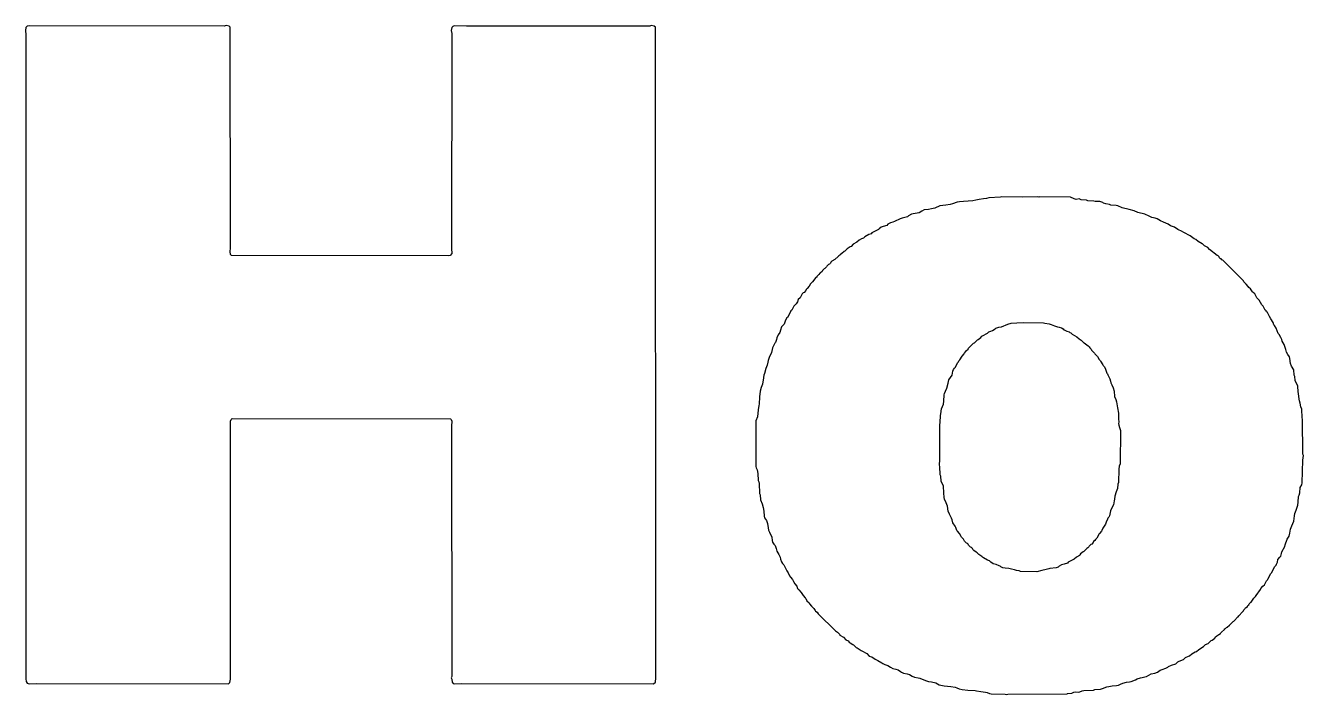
# Model space of a CAD drawing. Header units: millimetres. Extents: x 0 to 174, y 0 to 132.
# Drawn here: x 41.13 to 47.28, y 8.08 to 11.3 of the extents above; entities that cross this region are included whole.
import ezdxf

# ---------------------------------------------------------------- set-up
doc = ezdxf.new("R2010")
doc.units = ezdxf.units.MM
doc.layers.add('BottomOverlay', color=54, linetype='Continuous')

msp = doc.modelspace()

# ---------------------------------------------------------------- linework, layer by layer
at = {"layer": 'BottomOverlay'}
for p, q in [((41.1295, 11.2878), (41.1274, 11.2732)), ((41.1274, 11.2732), (41.1295, 11.2523)), ((41.1358, 11.2941), (41.1295, 11.2878)), ((41.1441, 11.2962), (41.1358, 11.2941)), ((42.0844, 11.2951), (41.1441, 11.2962)), ((42.0928, 11.2972), (42.0844, 11.2951)), ((42.1075, 11.2951), (42.0928, 11.2972)), ((42.1127, 11.2899), (42.1075, 11.2951)), ((42.1148, 10.2251), (42.1127, 11.2899)), ((43.1796, 11.2878), (43.1775, 11.2732)), ((43.1775, 11.2732), (43.1796, 11.2585)), ((43.1848, 11.293), (43.1796, 11.2878)), ((43.1921, 11.2962), (43.1848, 11.293)), ((43.2517, 11.2951), (43.1921, 11.2962)), ((43.2538, 11.2951), (43.2517, 11.2951)), ((44.1345, 11.2951), (43.2538, 11.2951)), ((44.1408, 11.2972), (44.1345, 11.2951)), ((44.1555, 11.2951), (44.1408, 11.2972)), ((44.1607, 11.2899), (44.1555, 11.2951)), ((44.1628, 8.1583), (44.1607, 11.2899)), ((41.1295, 11.2523), (41.1284, 8.1531)), ((43.1796, 11.2585), (43.1785, 10.2241)), ((45.7558, 10.4646), (45.7411, 10.4626)), ((45.7662, 10.4688), (45.7558, 10.4646)), ((45.8227, 10.4709), (45.7662, 10.4688)), ((45.829, 10.473), (45.8227, 10.4709)), ((45.9305, 10.472), (45.829, 10.473)), ((46.0005, 10.473), (45.9305, 10.472)), ((46.0068, 10.4709), (46.0005, 10.473)), ((46.011, 10.473), (46.0068, 10.4709)), ((46.1595, 10.4709), (46.011, 10.473)), ((46.1783, 10.4626), (46.1595, 10.4709)), ((45.4441, 10.404), (45.4315, 10.3956)), ((45.4545, 10.4103), (45.4441, 10.404)), ((45.4755, 10.4123), (45.4545, 10.4103)), ((45.4901, 10.4144), (45.4755, 10.4123)), ((45.5068, 10.4186), (45.4901, 10.4144)), ((45.5299, 10.4291), (45.5068, 10.4186)), ((45.5591, 10.4333), (45.5299, 10.4291)), ((45.5801, 10.4354), (45.5591, 10.4333)), ((45.5916, 10.4385), (45.5801, 10.4354)), ((45.6146, 10.4469), (45.5916, 10.4385)), ((45.625, 10.449), (45.6146, 10.4469)), ((45.6439, 10.451), (45.625, 10.449)), ((45.6888, 10.4542), (45.6439, 10.451)), ((45.7035, 10.4563), (45.6888, 10.4542)), ((45.7202, 10.4605), (45.7035, 10.4563)), ((45.7411, 10.4626), (45.7202, 10.4605)), ((46.1867, 10.4605), (46.1783, 10.4626)), ((46.2014, 10.4626), (46.1867, 10.4605)), ((46.2118, 10.4584), (46.2014, 10.4626)), ((46.2369, 10.4563), (46.2118, 10.4584)), ((46.2432, 10.4542), (46.2369, 10.4563)), ((46.2725, 10.4521), (46.2432, 10.4542)), ((46.2788, 10.45), (46.2725, 10.4521)), ((46.2819, 10.451), (46.2788, 10.45)), ((46.3018, 10.45), (46.2819, 10.451)), ((46.3164, 10.4458), (46.3018, 10.45)), ((46.3196, 10.4427), (46.3164, 10.4458)), ((46.33, 10.4385), (46.3196, 10.4427)), ((46.3478, 10.4354), (46.33, 10.4385)), ((46.3541, 10.4333), (46.3478, 10.4354)), ((46.3792, 10.4312), (46.3541, 10.4333)), ((46.3875, 10.4291), (46.3792, 10.4312)), ((46.4095, 10.4197), (46.3875, 10.4291)), ((46.4419, 10.4123), (46.4095, 10.4197)), ((46.467, 10.4061), (46.4419, 10.4123)), ((46.4848, 10.3967), (46.467, 10.4061)), ((45.2809, 10.3412), (45.2746, 10.3349)), ((45.2924, 10.3485), (45.2809, 10.3412)), ((45.3039, 10.3517), (45.2924, 10.3485)), ((45.3123, 10.3538), (45.3039, 10.3517)), ((45.3395, 10.3663), (45.3123, 10.3538)), ((45.3499, 10.3705), (45.3395, 10.3663)), ((45.375, 10.3768), (45.3499, 10.3705)), ((45.3792, 10.381), (45.375, 10.3768)), ((45.3939, 10.3893), (45.3792, 10.381)), ((45.4022, 10.3914), (45.3939, 10.3893)), ((45.4315, 10.3956), (45.4022, 10.3914)), ((46.5172, 10.3893), (46.4848, 10.3967)), ((46.5392, 10.3799), (46.5172, 10.3893)), ((46.5518, 10.3736), (46.5392, 10.3799)), ((46.5674, 10.3705), (46.5518, 10.3736)), ((46.5779, 10.3663), (46.5674, 10.3705)), ((46.5936, 10.3569), (46.5779, 10.3663)), ((46.6072, 10.3517), (46.5936, 10.3569)), ((46.6302, 10.3412), (46.6072, 10.3517)), ((46.6417, 10.3339), (46.6302, 10.3412)), ((45.17, 10.2806), (45.1638, 10.2743)), ((45.1889, 10.291), (45.17, 10.2806)), ((45.1993, 10.2952), (45.1889, 10.291)), ((45.2035, 10.2994), (45.1993, 10.2952)), ((45.2349, 10.3161), (45.2035, 10.2994)), ((45.2391, 10.3182), (45.2349, 10.3161)), ((45.2474, 10.3266), (45.2391, 10.3182)), ((45.2579, 10.3308), (45.2474, 10.3266)), ((45.2746, 10.3349), (45.2579, 10.3308)), ((46.6616, 10.3266), (46.6417, 10.3339)), ((46.6762, 10.3161), (46.6616, 10.3266)), ((46.6804, 10.314), (46.6762, 10.3161)), ((46.6951, 10.3077), (46.6804, 10.314)), ((46.7055, 10.3015), (46.6951, 10.3077)), ((46.7369, 10.2847), (46.7055, 10.3015)), ((46.7557, 10.2701), (46.7369, 10.2847)), ((42.1127, 10.2105), (42.1148, 10.2251)), ((43.1785, 10.2241), (43.1796, 10.2)), ((45.0843, 10.222), (45.0738, 10.2115)), ((45.0989, 10.2324), (45.0843, 10.222)), ((45.1031, 10.2345), (45.0989, 10.2324)), ((45.1136, 10.245), (45.1031, 10.2345)), ((45.1313, 10.2544), (45.1136, 10.245)), ((45.1428, 10.2638), (45.1313, 10.2544)), ((45.1533, 10.2701), (45.1428, 10.2638)), ((45.1638, 10.2743), (45.1533, 10.2701)), ((46.7641, 10.268), (46.7557, 10.2701)), ((46.7745, 10.2575), (46.7641, 10.268)), ((46.7934, 10.2471), (46.7745, 10.2575)), ((46.7976, 10.245), (46.7934, 10.2471)), ((46.8059, 10.2366), (46.7976, 10.245)), ((46.8206, 10.2283), (46.8059, 10.2366)), ((46.8289, 10.2199), (46.8206, 10.2283)), ((46.8666, 10.1906), (46.8289, 10.2199)), ((42.1148, 10.1958), (42.1127, 10.2105)), ((42.12, 10.1906), (42.1148, 10.1958)), ((43.1639, 10.1885), (42.12, 10.1906)), ((43.1722, 10.1906), (43.1639, 10.1885)), ((43.1796, 10.2), (43.1722, 10.1906)), ((45.0058, 10.1582), (45.0037, 10.154)), ((45.0111, 10.1634), (45.0058, 10.1582)), ((45.0257, 10.1718), (45.0111, 10.1634)), ((45.0403, 10.1864), (45.0257, 10.1718)), ((45.0445, 10.1885), (45.0403, 10.1864)), ((45.0487, 10.1927), (45.0445, 10.1885)), ((45.0529, 10.1948), (45.0487, 10.1927)), ((45.0581, 10.2), (45.0529, 10.1948)), ((45.0696, 10.2094), (45.0581, 10.2)), ((45.0738, 10.2115), (45.0696, 10.2094)), ((46.8708, 10.1885), (46.8666, 10.1906)), ((46.876, 10.1833), (46.8708, 10.1885)), ((46.8781, 10.1791), (46.876, 10.1833)), ((46.8812, 10.176), (46.8781, 10.1791)), ((46.8854, 10.1739), (46.8812, 10.176)), ((46.8896, 10.1697), (46.8854, 10.1739)), ((46.8938, 10.1676), (46.8896, 10.1697)), ((46.9932, 10.0682), (46.8938, 10.1676)), ((44.9452, 10.0954), (44.9389, 10.0891)), ((44.9472, 10.0996), (44.9452, 10.0954)), ((44.9525, 10.1048), (44.9472, 10.0996)), ((44.9567, 10.1069), (44.9525, 10.1048)), ((44.964, 10.1142), (44.9567, 10.1069)), ((44.9661, 10.1184), (44.964, 10.1142)), ((44.9734, 10.1258), (44.9661, 10.1184)), ((44.9776, 10.1278), (44.9734, 10.1258)), ((44.9849, 10.1352), (44.9776, 10.1278)), ((44.987, 10.1393), (44.9849, 10.1352)), ((44.9943, 10.1467), (44.987, 10.1393)), ((44.9985, 10.1488), (44.9943, 10.1467)), ((45.0037, 10.154), (44.9985, 10.1488)), ((44.9012, 10.0431), (44.8918, 10.0316)), ((44.9075, 10.0536), (44.9012, 10.0431)), ((44.9169, 10.063), (44.9075, 10.0536)), ((44.9337, 10.0839), (44.9169, 10.063)), ((44.9378, 10.086), (44.9337, 10.0839)), ((44.9389, 10.0891), (44.9378, 10.086)), ((46.9952, 10.064), (46.9932, 10.0682)), ((47.0067, 10.0525), (46.9952, 10.064)), ((47.0162, 10.041), (47.0067, 10.0525)), ((47.0183, 10.0368), (47.0162, 10.041)), ((47.0266, 10.0306), (47.0183, 10.0368)), ((44.8489, 9.9783), (44.8447, 9.9678)), ((44.8573, 9.9866), (44.8489, 9.9783)), ((44.8678, 10.0055), (44.8573, 9.9866)), ((44.873, 10.0107), (44.8678, 10.0055)), ((44.8772, 10.0128), (44.873, 10.0107)), ((44.8845, 10.0222), (44.8772, 10.0128)), ((44.8866, 10.0264), (44.8845, 10.0222)), ((44.8918, 10.0316), (44.8866, 10.0264)), ((47.0371, 10.0159), (47.0266, 10.0306)), ((47.0392, 10.0117), (47.0371, 10.0159)), ((47.0475, 10.0055), (47.0392, 10.0117)), ((47.058, 9.9866), (47.0475, 10.0055)), ((47.0685, 9.9762), (47.058, 9.9866)), ((47.081, 9.9532), (47.0685, 9.9762)), ((44.8113, 9.9197), (44.7966, 9.8925)), ((44.8134, 9.9239), (44.8113, 9.9197)), ((44.8175, 9.9281), (44.8134, 9.9239)), ((44.8259, 9.9427), (44.8175, 9.9281)), ((44.828, 9.9469), (44.8259, 9.9427)), ((44.8385, 9.9574), (44.828, 9.9469)), ((44.8447, 9.9678), (44.8385, 9.9574)), ((47.0873, 9.9469), (47.081, 9.9532)), ((47.0977, 9.9281), (47.0873, 9.9469)), ((47.1019, 9.9239), (47.0977, 9.9281)), ((47.104, 9.9197), (47.1019, 9.9239)), ((47.1082, 9.9155), (47.104, 9.9197)), ((47.1187, 9.8967), (47.1082, 9.9155)), ((44.7809, 9.8601), (44.7673, 9.8465)), ((44.7862, 9.8737), (44.7809, 9.8601)), ((44.7924, 9.8883), (44.7862, 9.8737)), ((44.7966, 9.8925), (44.7924, 9.8883)), ((45.8144, 9.8454), (45.8269, 9.8475)), ((45.8269, 9.8475), (45.8583, 9.8601)), ((45.8583, 9.8601), (45.875, 9.8643)), ((45.875, 9.8643), (45.9022, 9.8664)), ((45.9022, 9.8664), (45.9357, 9.8684)), ((45.9357, 9.8684), (46.0298, 9.8664)), ((46.0298, 9.8664), (46.0361, 9.8643)), ((46.0361, 9.8643), (46.057, 9.8622)), ((46.057, 9.8622), (46.0675, 9.858)), ((46.0675, 9.858), (46.0821, 9.8517)), ((46.0821, 9.8517), (46.0968, 9.8475)), ((46.0968, 9.8475), (46.1051, 9.8454)), ((47.1249, 9.8862), (47.1187, 9.8967)), ((47.1354, 9.8674), (47.1249, 9.8862)), ((47.1396, 9.8569), (47.1354, 9.8674)), ((47.1427, 9.8538), (47.1396, 9.8569)), ((47.1511, 9.8412), (47.1427, 9.8538)), ((44.7443, 9.7858), (44.7391, 9.7722)), ((44.7464, 9.7942), (44.7443, 9.7858)), ((44.7527, 9.8088), (44.7464, 9.7942)), ((44.76, 9.8203), (44.7527, 9.8088)), ((44.7632, 9.8318), (44.76, 9.8203)), ((44.7673, 9.8465), (44.7632, 9.8318)), ((45.7118, 9.7848), (45.716, 9.7869)), ((45.716, 9.7869), (45.7275, 9.7963)), ((45.7275, 9.7963), (45.7328, 9.8015)), ((45.7328, 9.8015), (45.7369, 9.8036)), ((45.7369, 9.8036), (45.76, 9.8161)), ((45.76, 9.8161), (45.7662, 9.8224)), ((45.7662, 9.8224), (45.7767, 9.8266)), ((45.7767, 9.8266), (45.7851, 9.8287)), ((45.7851, 9.8287), (45.7966, 9.8381)), ((45.7966, 9.8381), (45.7997, 9.8412)), ((45.7997, 9.8412), (45.8144, 9.8454)), ((46.1051, 9.8454), (46.1166, 9.8423)), ((46.1166, 9.8423), (46.124, 9.8371)), ((46.124, 9.8371), (46.1281, 9.8329)), ((46.1281, 9.8329), (46.1323, 9.8308)), ((46.1323, 9.8308), (46.1428, 9.8266)), ((46.1428, 9.8266), (46.1543, 9.8235)), ((46.1543, 9.8235), (46.1574, 9.8203)), ((46.1574, 9.8203), (46.1616, 9.8182)), ((46.1616, 9.8182), (46.1679, 9.812)), ((46.1679, 9.812), (46.1909, 9.7994)), ((46.1909, 9.7994), (46.2014, 9.789)), ((46.2014, 9.789), (46.2118, 9.7827)), ((47.1605, 9.8151), (47.1511, 9.8412)), ((47.1647, 9.8109), (47.1605, 9.8151)), ((47.1731, 9.7963), (47.1647, 9.8109)), ((47.1772, 9.7858), (47.1731, 9.7963)), ((47.1793, 9.7774), (47.1772, 9.7858)), ((44.7203, 9.7241), (44.7088, 9.7)), ((44.7234, 9.7377), (44.7203, 9.7241)), ((44.7255, 9.7461), (44.7234, 9.7377)), ((44.7339, 9.7649), (44.7255, 9.7461)), ((44.736, 9.7691), (44.7339, 9.7649)), ((44.7391, 9.7722), (44.736, 9.7691)), ((45.6501, 9.721), (45.6595, 9.7325)), ((45.6595, 9.7325), (45.6669, 9.7398)), ((45.6669, 9.7398), (45.669, 9.744)), ((45.669, 9.744), (45.693, 9.768)), ((45.693, 9.768), (45.6972, 9.7701)), ((45.6972, 9.7701), (45.7118, 9.7848)), ((46.2118, 9.7827), (46.2223, 9.7722)), ((46.2223, 9.7722), (46.2265, 9.7701)), ((46.2265, 9.7701), (46.2453, 9.7555)), ((46.2453, 9.7555), (46.2505, 9.7502)), ((46.2505, 9.7502), (46.2526, 9.7461)), ((46.2526, 9.7461), (46.2589, 9.7398)), ((46.2589, 9.7398), (46.261, 9.7356)), ((46.261, 9.7356), (46.2756, 9.721)), ((47.1887, 9.7618), (47.1793, 9.7774)), ((47.1971, 9.7387), (47.1887, 9.7618)), ((47.2003, 9.7251), (47.1971, 9.7387)), ((47.2065, 9.7147), (47.2003, 9.7251)), ((44.6994, 9.6634), (44.6931, 9.6467)), ((44.7025, 9.677), (44.6994, 9.6634)), ((44.7046, 9.6854), (44.7025, 9.677)), ((44.7088, 9.7), (44.7046, 9.6854)), ((45.6041, 9.6519), (45.6167, 9.6749)), ((45.6167, 9.6749), (45.6208, 9.6791)), ((45.6208, 9.6791), (45.6229, 9.6833)), ((45.6229, 9.6833), (45.6271, 9.6875)), ((45.6271, 9.6875), (45.6376, 9.7063)), ((45.6376, 9.7063), (45.648, 9.7168)), ((45.648, 9.7168), (45.6501, 9.721)), ((46.2756, 9.721), (46.2777, 9.7168)), ((46.2777, 9.7168), (46.2903, 9.7042)), ((46.2903, 9.7042), (46.2986, 9.6896)), ((46.2986, 9.6896), (46.3028, 9.6854)), ((46.3028, 9.6854), (46.3049, 9.6812)), ((46.3049, 9.6812), (46.3154, 9.6645)), ((46.3154, 9.6645), (46.3175, 9.6603)), ((47.2139, 9.7032), (47.2065, 9.7147)), ((47.2159, 9.6948), (47.2139, 9.7032)), ((47.2191, 9.6708), (47.2159, 9.6948)), ((47.2243, 9.6572), (47.2191, 9.6708)), ((44.6837, 9.6143), (44.6805, 9.5902)), ((44.6858, 9.6226), (44.6837, 9.6143)), ((44.6931, 9.6467), (44.6858, 9.6226)), ((45.5738, 9.5923), (45.5895, 9.6143)), ((45.5895, 9.6143), (45.5926, 9.6341)), ((45.5926, 9.6341), (45.5957, 9.6415)), ((45.5957, 9.6415), (45.602, 9.6477)), ((45.602, 9.6477), (45.6041, 9.6519)), ((46.3175, 9.6603), (46.3237, 9.654)), ((46.3237, 9.654), (46.3279, 9.6436)), ((46.3279, 9.6436), (46.3352, 9.6237)), ((46.3352, 9.6237), (46.3384, 9.6206)), ((46.3384, 9.6206), (46.3405, 9.6164)), ((46.3405, 9.6164), (46.3488, 9.5975)), ((47.2348, 9.6404), (47.2243, 9.6572)), ((47.2379, 9.6143), (47.2348, 9.6404)), ((47.24, 9.608), (47.2379, 9.6143)), ((47.2421, 9.5892), (47.24, 9.608)), ((44.6701, 9.5547), (44.6648, 9.5369)), ((44.6763, 9.5714), (44.6701, 9.5547)), ((44.6784, 9.5819), (44.6763, 9.5714)), ((44.6805, 9.5902), (44.6784, 9.5819)), ((45.5581, 9.5369), (45.5644, 9.5515)), ((45.5644, 9.5515), (45.5706, 9.5766)), ((45.5706, 9.5766), (45.5738, 9.5923)), ((46.3488, 9.5975), (46.352, 9.586)), ((46.352, 9.586), (46.3541, 9.5777)), ((46.3541, 9.5777), (46.3583, 9.5672)), ((46.3583, 9.5672), (46.3656, 9.5536)), ((46.3656, 9.5536), (46.3698, 9.5369)), ((47.2546, 9.562), (47.2421, 9.5892)), ((47.2567, 9.5348), (47.2546, 9.562)), ((44.6627, 9.5097), (44.6607, 9.4741)), ((44.6648, 9.5369), (44.6627, 9.5097)), ((45.5476, 9.4741), (45.5497, 9.4888)), ((45.5497, 9.4888), (45.5518, 9.5201)), ((45.5518, 9.5201), (45.5539, 9.5264)), ((45.5539, 9.5264), (45.5581, 9.5369)), ((46.3698, 9.5369), (46.3719, 9.5118)), ((46.3719, 9.5118), (46.3781, 9.4971)), ((46.3781, 9.4971), (46.3823, 9.4867)), ((46.3823, 9.4867), (46.3865, 9.4574)), ((47.2588, 9.5264), (47.2567, 9.5348)), ((47.2609, 9.4992), (47.2588, 9.5264)), ((47.263, 9.4908), (47.2609, 9.4992)), ((47.2661, 9.4793), (47.263, 9.4908)), ((47.2693, 9.4616), (47.2661, 9.4793)), ((44.6554, 9.448), (44.6523, 9.4134)), ((44.6586, 9.4678), (44.6554, 9.448)), ((44.6607, 9.4741), (44.6586, 9.4678)), ((45.5319, 9.3873), (45.534, 9.4208)), ((45.534, 9.4208), (45.5361, 9.4291)), ((45.5361, 9.4291), (45.5382, 9.4522)), ((45.5382, 9.4522), (45.5476, 9.4741)), ((46.3865, 9.4574), (46.3907, 9.4323)), ((46.3907, 9.4323), (46.3907, 9.4051)), ((47.2735, 9.4511), (47.2693, 9.4616)), ((47.2756, 9.4093), (47.2735, 9.4511)), ((42.1137, 9.3936), (42.1169, 9.4009)), ((42.1148, 8.152), (42.1137, 9.3936)), ((42.1169, 9.4009), (42.1221, 9.4061)), ((42.1221, 9.4061), (43.1743, 9.404)), ((43.1743, 9.404), (43.1775, 9.4009)), ((43.1775, 9.4009), (43.1796, 9.3925)), ((43.1796, 9.3925), (43.1785, 9.3685)), ((43.1785, 9.3685), (43.1796, 8.1646)), ((44.6523, 9.4134), (44.6439, 9.3946)), ((44.6439, 9.3946), (44.645, 9.3664)), ((44.645, 9.3664), (44.6439, 9.175)), ((45.5299, 9.3747), (45.5319, 9.3873)), ((45.5309, 9.2084), (45.5299, 9.3747)), ((46.3907, 9.4051), (46.3917, 9.404)), ((46.3928, 9.3883), (46.3907, 9.3821)), ((46.3907, 9.3821), (46.3928, 9.3737)), ((46.3917, 9.404), (46.3928, 9.3883)), ((46.3928, 9.3737), (46.3959, 9.3622)), ((46.3959, 9.3622), (46.4011, 9.3486)), ((47.2777, 9.403), (47.2756, 9.4093)), ((47.2797, 9.2335), (47.2777, 9.403)), ((46.4011, 9.3486), (46.399, 9.1875)), ((47.2818, 9.2273), (47.2797, 9.2335)), ((44.6439, 9.175), (44.646, 9.1687)), ((45.5288, 9.1812), (45.5309, 9.2084)), ((45.5309, 9.175), (45.5288, 9.1812)), ((45.533, 9.1352), (45.5309, 9.175)), ((46.3949, 9.1771), (46.3928, 9.1624)), ((46.399, 9.1875), (46.3949, 9.1771)), ((47.2756, 9.0955), (47.2787, 9.2053)), ((47.2787, 9.2053), (47.2818, 9.2273)), ((44.646, 9.1687), (44.6502, 9.1582)), ((44.6502, 9.1582), (44.6544, 9.1415)), ((44.6544, 9.1415), (44.6565, 9.108)), ((45.5351, 9.1289), (45.533, 9.1352)), ((45.5372, 9.1038), (45.5351, 9.1289)), ((46.3928, 9.1624), (46.3907, 9.0976)), ((44.6565, 9.108), (44.6586, 9.1018)), ((44.6586, 9.1018), (44.6607, 9.0934)), ((44.6607, 9.0934), (44.6627, 9.0453)), ((45.5476, 9.0808), (45.5372, 9.1038)), ((45.5497, 9.0474), (45.5476, 9.0808)), ((45.5518, 9.0264), (45.5497, 9.0474)), ((46.3802, 9.0536), (46.3739, 9.0327)), ((46.3865, 9.0683), (46.3802, 9.0536)), ((46.3886, 9.0892), (46.3865, 9.0683)), ((46.3907, 9.0976), (46.3886, 9.0892)), ((47.2609, 9.0369), (47.2641, 9.0484)), ((47.2641, 9.0484), (47.2661, 9.0735)), ((47.2661, 9.0735), (47.2735, 9.0871)), ((47.2735, 9.0871), (47.2756, 9.0955)), ((44.6627, 9.0453), (44.6648, 9.039)), ((44.6648, 9.039), (44.6669, 9.0139)), ((44.6669, 9.0139), (44.6753, 8.9951)), ((44.6753, 8.9951), (44.6795, 8.9783)), ((45.5539, 9.0181), (45.5518, 9.0264)), ((45.5612, 9.0003), (45.5539, 9.0181)), ((45.5675, 8.9836), (45.5612, 9.0003)), ((46.3677, 8.9909), (46.3572, 8.9721)), ((46.3698, 9.0097), (46.3677, 8.9909)), ((46.3719, 9.0181), (46.3698, 9.0097)), ((46.3739, 9.0327), (46.3719, 9.0181)), ((47.2473, 8.9647), (47.2546, 8.9888)), ((47.2546, 8.9888), (47.2567, 9.0034)), ((47.2567, 9.0034), (47.2588, 9.0306)), ((47.2588, 9.0306), (47.2609, 9.0369)), ((44.6795, 8.9783), (44.6826, 8.9605)), ((44.6826, 8.9605), (44.6847, 8.9354)), ((44.6847, 8.9354), (44.6868, 8.9271)), ((44.6868, 8.9271), (44.6952, 8.9145)), ((45.5706, 8.9595), (45.5675, 8.9836)), ((45.5769, 8.9449), (45.5706, 8.9595)), ((45.5874, 8.926), (45.5769, 8.9449)), ((45.5895, 8.9177), (45.5874, 8.926)), ((46.3405, 8.926), (46.3384, 8.9218)), ((46.3447, 8.9302), (46.3405, 8.926)), ((46.3478, 8.9375), (46.3447, 8.9302)), ((46.3509, 8.9532), (46.3478, 8.9375)), ((46.353, 8.9616), (46.3509, 8.9532)), ((46.3572, 8.9721), (46.353, 8.9616)), ((47.2358, 8.9114), (47.239, 8.9375)), ((47.239, 8.9375), (47.241, 8.948)), ((47.241, 8.948), (47.2473, 8.9647)), ((44.6952, 8.9145), (44.7004, 8.9009)), ((44.7004, 8.9009), (44.7035, 8.879)), ((44.7035, 8.879), (44.7056, 8.8685)), ((44.7056, 8.8685), (44.7098, 8.858)), ((45.5937, 8.903), (45.5895, 8.9177)), ((45.6041, 8.8884), (45.5937, 8.903)), ((45.6073, 8.8811), (45.6041, 8.8884)), ((45.6125, 8.8675), (45.6073, 8.8811)), ((45.6156, 8.8643), (45.6125, 8.8675)), ((45.625, 8.8528), (45.6156, 8.8643)), ((46.3091, 8.8633), (46.2997, 8.8518)), ((46.3112, 8.8675), (46.3091, 8.8633)), ((46.3154, 8.8779), (46.3112, 8.8675)), ((46.3258, 8.8926), (46.3154, 8.8779)), ((46.3279, 8.8967), (46.3258, 8.8926)), ((46.3321, 8.9072), (46.3279, 8.8967)), ((46.3384, 8.9218), (46.3321, 8.9072)), ((47.2159, 8.8539), (47.218, 8.8643)), ((47.218, 8.8643), (47.2201, 8.8727)), ((47.2201, 8.8727), (47.2264, 8.8894)), ((47.2264, 8.8894), (47.2358, 8.9114)), ((44.7098, 8.858), (44.7213, 8.834)), ((44.7213, 8.834), (44.7234, 8.8193)), ((44.7234, 8.8193), (44.7255, 8.811)), ((44.7255, 8.811), (44.7318, 8.8005)), ((45.6334, 8.8382), (45.625, 8.8528)), ((45.6355, 8.834), (45.6334, 8.8382)), ((45.6439, 8.8256), (45.6355, 8.834)), ((45.6501, 8.8152), (45.6439, 8.8256)), ((45.6595, 8.8057), (45.6501, 8.8152)), ((45.6637, 8.8037), (45.6595, 8.8057)), ((45.6669, 8.8005), (45.6637, 8.8037)), ((46.262, 8.8016), (46.2578, 8.7995)), ((46.2693, 8.8089), (46.262, 8.8016)), ((46.2714, 8.8131), (46.2693, 8.8089)), ((46.2777, 8.8193), (46.2714, 8.8131)), ((46.2798, 8.8235), (46.2777, 8.8193)), ((46.2861, 8.8298), (46.2798, 8.8235)), ((46.2944, 8.8444), (46.2861, 8.8298)), ((46.2965, 8.8486), (46.2944, 8.8444)), ((46.2997, 8.8518), (46.2965, 8.8486)), ((47.194, 8.7984), (47.2034, 8.8246)), ((47.2034, 8.8246), (47.2128, 8.8403)), ((47.2128, 8.8403), (47.2159, 8.8539)), ((44.7318, 8.8005), (44.7381, 8.7942)), ((44.7381, 8.7942), (44.7422, 8.7796)), ((44.7422, 8.7796), (44.7454, 8.7681)), ((44.7454, 8.7681), (44.7558, 8.7514)), ((44.7558, 8.7514), (44.7611, 8.7378)), ((45.669, 8.7963), (45.6669, 8.8005)), ((45.6784, 8.7869), (45.669, 8.7963)), ((45.6826, 8.7848), (45.6784, 8.7869)), ((45.6878, 8.7796), (45.6826, 8.7848)), ((45.6899, 8.7754), (45.6878, 8.7796)), ((45.6941, 8.7712), (45.6899, 8.7754)), ((45.7056, 8.7618), (45.6941, 8.7712)), ((45.7098, 8.7597), (45.7056, 8.7618)), ((45.7181, 8.7514), (45.7098, 8.7597)), ((45.7328, 8.7409), (45.7181, 8.7514)), ((45.7369, 8.7388), (45.7328, 8.7409)), ((46.2035, 8.7472), (46.1888, 8.7388)), ((46.2045, 8.7503), (46.2035, 8.7472)), ((46.2087, 8.7545), (46.2045, 8.7503)), ((46.2202, 8.7639), (46.2087, 8.7545)), ((46.2244, 8.766), (46.2202, 8.7639)), ((46.239, 8.7806), (46.2244, 8.766)), ((46.2432, 8.7827), (46.239, 8.7806)), ((46.2484, 8.788), (46.2432, 8.7827)), ((46.2505, 8.7921), (46.2484, 8.788)), ((46.2578, 8.7995), (46.2505, 8.7921)), ((47.1678, 8.7388), (47.1731, 8.744)), ((47.1731, 8.744), (47.1762, 8.7555)), ((47.1762, 8.7555), (47.1783, 8.7639)), ((47.1783, 8.7639), (47.1919, 8.7901)), ((47.1919, 8.7901), (47.194, 8.7984)), ((44.7611, 8.7378), (44.7632, 8.7294)), ((44.7632, 8.7294), (44.7684, 8.7158)), ((44.7684, 8.7158), (44.7736, 8.7085)), ((44.7736, 8.7085), (44.7799, 8.7022)), ((44.7799, 8.7022), (44.7841, 8.6917)), ((44.7841, 8.6917), (44.7945, 8.6729)), ((45.7411, 8.7346), (45.7369, 8.7388)), ((45.76, 8.7242), (45.7411, 8.7346)), ((45.7704, 8.72), (45.76, 8.7242)), ((45.7767, 8.7137), (45.7704, 8.72)), ((45.7882, 8.7064), (45.7767, 8.7137)), ((45.8018, 8.7032), (45.7882, 8.7064)), ((45.8164, 8.697), (45.8018, 8.7032)), ((45.8206, 8.6949), (45.8164, 8.697)), ((45.8238, 8.6917), (45.8206, 8.6949)), ((45.8342, 8.6876), (45.8238, 8.6917)), ((45.8447, 8.6855), (45.8342, 8.6876)), ((45.8635, 8.6834), (45.8447, 8.6855)), ((45.8761, 8.6813), (45.8635, 8.6834)), ((45.8897, 8.6781), (45.8761, 8.6813)), ((45.9001, 8.674), (45.8897, 8.6781)), ((46.0434, 8.6792), (46.0225, 8.675)), ((46.0549, 8.6823), (46.0434, 8.6792)), ((46.0612, 8.6844), (46.0549, 8.6823)), ((46.0905, 8.6865), (46.0612, 8.6844)), ((46.1009, 8.6907), (46.0905, 8.6865)), ((46.1051, 8.6949), (46.1009, 8.6907)), ((46.1166, 8.7022), (46.1051, 8.6949)), ((46.1302, 8.7053), (46.1166, 8.7022)), ((46.1449, 8.7095), (46.1302, 8.7053)), ((46.1491, 8.7137), (46.1449, 8.7095)), ((46.1773, 8.7294), (46.1491, 8.7137)), ((46.1888, 8.7388), (46.1773, 8.7294)), ((47.1291, 8.6645), (47.1354, 8.6792)), ((47.1354, 8.6792), (47.1438, 8.6938)), ((47.1438, 8.6938), (47.15, 8.7001)), ((47.15, 8.7001), (47.1521, 8.7043)), ((47.1521, 8.7043), (47.1563, 8.7147)), ((47.1563, 8.7147), (47.1584, 8.7273)), ((47.1584, 8.7273), (47.1678, 8.7388)), ((44.7945, 8.6729), (44.8008, 8.6624)), ((44.8008, 8.6624), (44.806, 8.6488)), ((44.806, 8.6488), (44.8113, 8.6415)), ((44.8113, 8.6415), (44.8217, 8.6311)), ((44.8217, 8.6311), (44.8259, 8.6206)), ((44.8259, 8.6206), (44.8322, 8.6102)), ((45.9127, 8.6719), (45.9001, 8.674)), ((45.9189, 8.6698), (45.9127, 8.6719)), ((45.9984, 8.6677), (45.9189, 8.6698)), ((46.0225, 8.675), (45.9984, 8.6677)), ((47.0936, 8.606), (47.104, 8.6248)), ((47.104, 8.6248), (47.1082, 8.629)), ((47.1082, 8.629), (47.1103, 8.6332)), ((47.1103, 8.6332), (47.1249, 8.6604)), ((47.1249, 8.6604), (47.1291, 8.6645)), ((44.8322, 8.6102), (44.8416, 8.5986)), ((44.8416, 8.5986), (44.8458, 8.5882)), ((44.8458, 8.5882), (44.851, 8.5809)), ((44.851, 8.5809), (44.8636, 8.5683)), ((44.8636, 8.5683), (44.8719, 8.5537)), ((47.0538, 8.5537), (47.0747, 8.583)), ((47.0747, 8.583), (47.0768, 8.5871)), ((47.0768, 8.5871), (47.0862, 8.5986)), ((47.0862, 8.5986), (47.0936, 8.606)), ((44.8719, 8.5537), (44.8814, 8.5422)), ((44.8814, 8.5422), (44.8845, 8.539)), ((44.8845, 8.539), (44.8908, 8.5286)), ((44.8908, 8.5286), (44.9012, 8.5181)), ((44.9012, 8.5181), (44.9033, 8.5139)), ((44.9033, 8.5139), (44.9127, 8.5024)), ((44.9127, 8.5024), (44.9242, 8.4909)), ((47.0015, 8.4909), (47.0026, 8.494)), ((47.0026, 8.494), (47.0067, 8.4961)), ((47.0067, 8.4961), (47.012, 8.5014)), ((47.012, 8.5014), (47.0141, 8.5056)), ((47.0141, 8.5056), (47.0183, 8.5097)), ((47.0183, 8.5097), (47.0203, 8.5139)), ((47.0203, 8.5139), (47.0277, 8.5212)), ((47.0277, 8.5212), (47.0308, 8.5223)), ((47.0308, 8.5223), (47.0329, 8.5265)), ((47.0329, 8.5265), (47.0434, 8.5411)), ((47.0434, 8.5411), (47.0517, 8.5495)), ((47.0517, 8.5495), (47.0538, 8.5537)), ((44.9242, 8.4909), (44.9263, 8.4867)), ((44.9263, 8.4867), (44.9305, 8.4825)), ((44.9305, 8.4825), (44.9326, 8.4784)), ((44.9326, 8.4784), (44.9399, 8.4731)), ((44.9399, 8.4731), (44.9452, 8.4658)), ((44.9452, 8.4658), (45.0278, 8.3832)), ((46.9471, 8.4302), (46.9492, 8.4344)), ((46.9492, 8.4344), (46.9649, 8.4501)), ((46.9649, 8.4501), (46.968, 8.4512)), ((46.968, 8.4512), (46.9701, 8.4553)), ((46.9701, 8.4553), (46.9785, 8.4637)), ((46.9785, 8.4637), (46.9806, 8.4679)), ((46.9806, 8.4679), (46.9932, 8.4805)), ((46.9932, 8.4805), (46.9952, 8.4846)), ((46.9952, 8.4846), (47.0015, 8.4909)), ((45.0278, 8.3832), (45.0382, 8.3769)), ((45.0382, 8.3769), (45.0477, 8.3675)), ((46.875, 8.3664), (46.8823, 8.3717)), ((46.8823, 8.3717), (46.8833, 8.3748)), ((46.8833, 8.3748), (46.8875, 8.3769)), ((46.8875, 8.3769), (46.9011, 8.3905)), ((46.9011, 8.3905), (46.9022, 8.3936)), ((46.9022, 8.3936), (46.9063, 8.3957)), ((46.9063, 8.3957), (46.9105, 8.3999)), ((46.9105, 8.3999), (46.9147, 8.402)), ((46.9147, 8.402), (46.9262, 8.4114)), ((46.9262, 8.4114), (46.944, 8.4292)), ((46.944, 8.4292), (46.9471, 8.4302)), ((45.0477, 8.3675), (45.0498, 8.3633)), ((45.0498, 8.3633), (45.0665, 8.3528)), ((45.0665, 8.3528), (45.078, 8.3413)), ((45.078, 8.3413), (45.0885, 8.3351)), ((45.0885, 8.3351), (45.0947, 8.3288)), ((45.0947, 8.3288), (45.0989, 8.3267)), ((45.0989, 8.3267), (45.1115, 8.3183)), ((45.1115, 8.3183), (45.1156, 8.3162)), ((45.1156, 8.3162), (45.1282, 8.3037)), ((46.7777, 8.2943), (46.8007, 8.3089)), ((46.8007, 8.3089), (46.8101, 8.3183)), ((46.8101, 8.3183), (46.8237, 8.3236)), ((46.8237, 8.3236), (46.8373, 8.3372)), ((46.8373, 8.3372), (46.8415, 8.3392)), ((46.8415, 8.3392), (46.8551, 8.3487)), ((46.8551, 8.3487), (46.8572, 8.3528)), ((46.8572, 8.3528), (46.8645, 8.3602)), ((46.8645, 8.3602), (46.875, 8.3664)), ((45.1282, 8.3037), (45.1324, 8.3016)), ((45.1324, 8.3016), (45.147, 8.2932)), ((45.147, 8.2932), (45.1512, 8.289)), ((45.1512, 8.289), (45.1554, 8.2869)), ((45.1554, 8.2869), (45.1784, 8.2744)), ((45.1784, 8.2744), (45.191, 8.2618)), ((45.191, 8.2618), (45.2025, 8.2587)), ((45.2025, 8.2587), (45.2192, 8.2482)), ((45.2192, 8.2482), (45.2223, 8.2451)), ((46.7045, 8.2462), (46.7139, 8.2556)), ((46.7139, 8.2556), (46.7285, 8.2618)), ((46.7285, 8.2618), (46.7327, 8.2639)), ((46.7327, 8.2639), (46.7442, 8.2734)), ((46.7442, 8.2734), (46.7599, 8.2828)), ((46.7599, 8.2828), (46.7662, 8.2849)), ((46.7662, 8.2849), (46.7777, 8.2943)), ((45.2223, 8.2451), (45.2328, 8.2409)), ((45.2328, 8.2409), (45.2516, 8.2305)), ((45.2516, 8.2305), (45.2558, 8.2263)), ((45.2558, 8.2263), (45.2663, 8.2221)), ((45.2663, 8.2221), (45.2799, 8.2169)), ((45.2799, 8.2169), (45.2924, 8.2085)), ((45.2924, 8.2085), (45.3039, 8.2033)), ((45.3039, 8.2033), (45.3186, 8.1991)), ((45.3186, 8.1991), (45.3301, 8.1959)), ((45.3301, 8.1959), (45.3416, 8.1886)), ((45.3416, 8.1886), (45.3458, 8.1844)), ((46.5654, 8.1803), (46.579, 8.1855)), ((46.579, 8.1855), (46.5915, 8.1939)), ((46.5915, 8.1939), (46.602, 8.198)), ((46.602, 8.198), (46.6187, 8.2043)), ((46.6187, 8.2043), (46.6292, 8.2085)), ((46.6292, 8.2085), (46.6323, 8.2116)), ((46.6323, 8.2116), (46.6469, 8.2179)), ((46.6469, 8.2179), (46.6668, 8.2252)), ((46.6668, 8.2252), (46.6762, 8.2346)), ((46.6762, 8.2346), (46.6804, 8.2367)), ((46.6804, 8.2367), (46.6909, 8.2409)), ((46.6909, 8.2409), (46.7045, 8.2462)), ((41.1284, 8.1531), (41.1305, 8.1405)), ((41.1305, 8.1405), (41.1347, 8.1321)), ((41.1347, 8.1321), (41.1452, 8.128)), ((41.1452, 8.128), (41.1786, 8.1301)), ((41.1786, 8.1301), (42.1043, 8.129)), ((42.1043, 8.129), (42.1106, 8.1353)), ((42.1106, 8.1353), (42.1148, 8.152)), ((43.1796, 8.1646), (43.1775, 8.1583)), ((43.1775, 8.1583), (43.1796, 8.152)), ((43.1796, 8.152), (43.1817, 8.1374)), ((43.1817, 8.1374), (43.1869, 8.1301)), ((43.1869, 8.1301), (43.1953, 8.128)), ((43.1953, 8.128), (43.2287, 8.1301)), ((43.2287, 8.1301), (44.1523, 8.129)), ((44.1523, 8.129), (44.1607, 8.1374)), ((44.1607, 8.1374), (44.1628, 8.1583)), ((45.3458, 8.1844), (45.3562, 8.1803)), ((45.3562, 8.1803), (45.374, 8.1771)), ((45.374, 8.1771), (45.3845, 8.1729)), ((45.3845, 8.1729), (45.3981, 8.1656)), ((45.3981, 8.1656), (45.4085, 8.1614)), ((45.4085, 8.1614), (45.4263, 8.1583)), ((45.4263, 8.1583), (45.4347, 8.1562)), ((45.4347, 8.1562), (45.4451, 8.152)), ((45.4451, 8.152), (45.4671, 8.1426)), ((45.4671, 8.1426), (45.4755, 8.1405)), ((45.4755, 8.1405), (45.4901, 8.1384)), ((45.4901, 8.1384), (45.5121, 8.1332)), ((45.5121, 8.1332), (45.5278, 8.1238)), ((46.3907, 8.1227), (46.4011, 8.1269)), ((46.4011, 8.1269), (46.4126, 8.1321)), ((46.4126, 8.1321), (46.4294, 8.1363)), ((46.4294, 8.1363), (46.444, 8.1384)), ((46.444, 8.1384), (46.4524, 8.1405)), ((46.4524, 8.1405), (46.4723, 8.1478)), ((46.4723, 8.1478), (46.4817, 8.1531)), ((46.4817, 8.1531), (46.4963, 8.1572)), ((46.4963, 8.1572), (46.5047, 8.1593)), ((46.5047, 8.1593), (46.5183, 8.1625)), ((46.5183, 8.1625), (46.5267, 8.1646)), ((46.5267, 8.1646), (46.5486, 8.1761)), ((46.5486, 8.1761), (46.5654, 8.1803)), ((45.5278, 8.1238), (45.5361, 8.1217)), ((45.5361, 8.1217), (45.5508, 8.1196)), ((45.5508, 8.1196), (45.5832, 8.1165)), ((45.5832, 8.1165), (45.6041, 8.1123)), ((45.6041, 8.1123), (45.6125, 8.1102)), ((45.6125, 8.1102), (45.624, 8.1049)), ((45.624, 8.1049), (45.6386, 8.1008)), ((45.6386, 8.1008), (45.6658, 8.0987)), ((45.6658, 8.0987), (45.7014, 8.0966)), ((45.7014, 8.0966), (45.7077, 8.0945)), ((45.7077, 8.0945), (45.7275, 8.0914)), ((45.7275, 8.0914), (45.7505, 8.0893)), ((45.7505, 8.0893), (45.7589, 8.0872)), ((45.7589, 8.0872), (45.7694, 8.083)), ((45.7694, 8.083), (45.7777, 8.0809)), ((45.7777, 8.0809), (45.8447, 8.0788)), ((45.8447, 8.0788), (45.852, 8.0778)), ((45.852, 8.0778), (45.8583, 8.0798)), ((45.8583, 8.0798), (46.1438, 8.0809)), ((46.1438, 8.0809), (46.1449, 8.0819)), ((46.1449, 8.0819), (46.1658, 8.084)), ((46.1658, 8.084), (46.1763, 8.0882)), ((46.1763, 8.0882), (46.1846, 8.0903)), ((46.1846, 8.0903), (46.1993, 8.0882)), ((46.1993, 8.0882), (46.2055, 8.0903)), ((46.2055, 8.0903), (46.216, 8.0945)), ((46.216, 8.0945), (46.2244, 8.0966)), ((46.2244, 8.0966), (46.2704, 8.0987)), ((46.2704, 8.0987), (46.2767, 8.1008)), ((46.2767, 8.1008), (46.3039, 8.1029)), ((46.3039, 8.1029), (46.3143, 8.107)), ((46.3143, 8.107), (46.3342, 8.1144)), ((46.3342, 8.1144), (46.3447, 8.1165)), ((46.3447, 8.1165), (46.3614, 8.1185)), ((46.3614, 8.1185), (46.3823, 8.1206)), ((46.3823, 8.1206), (46.3907, 8.1227))]:
    msp.add_line(p, q, dxfattribs=at)

doc.saveas('drawing.dxf')
